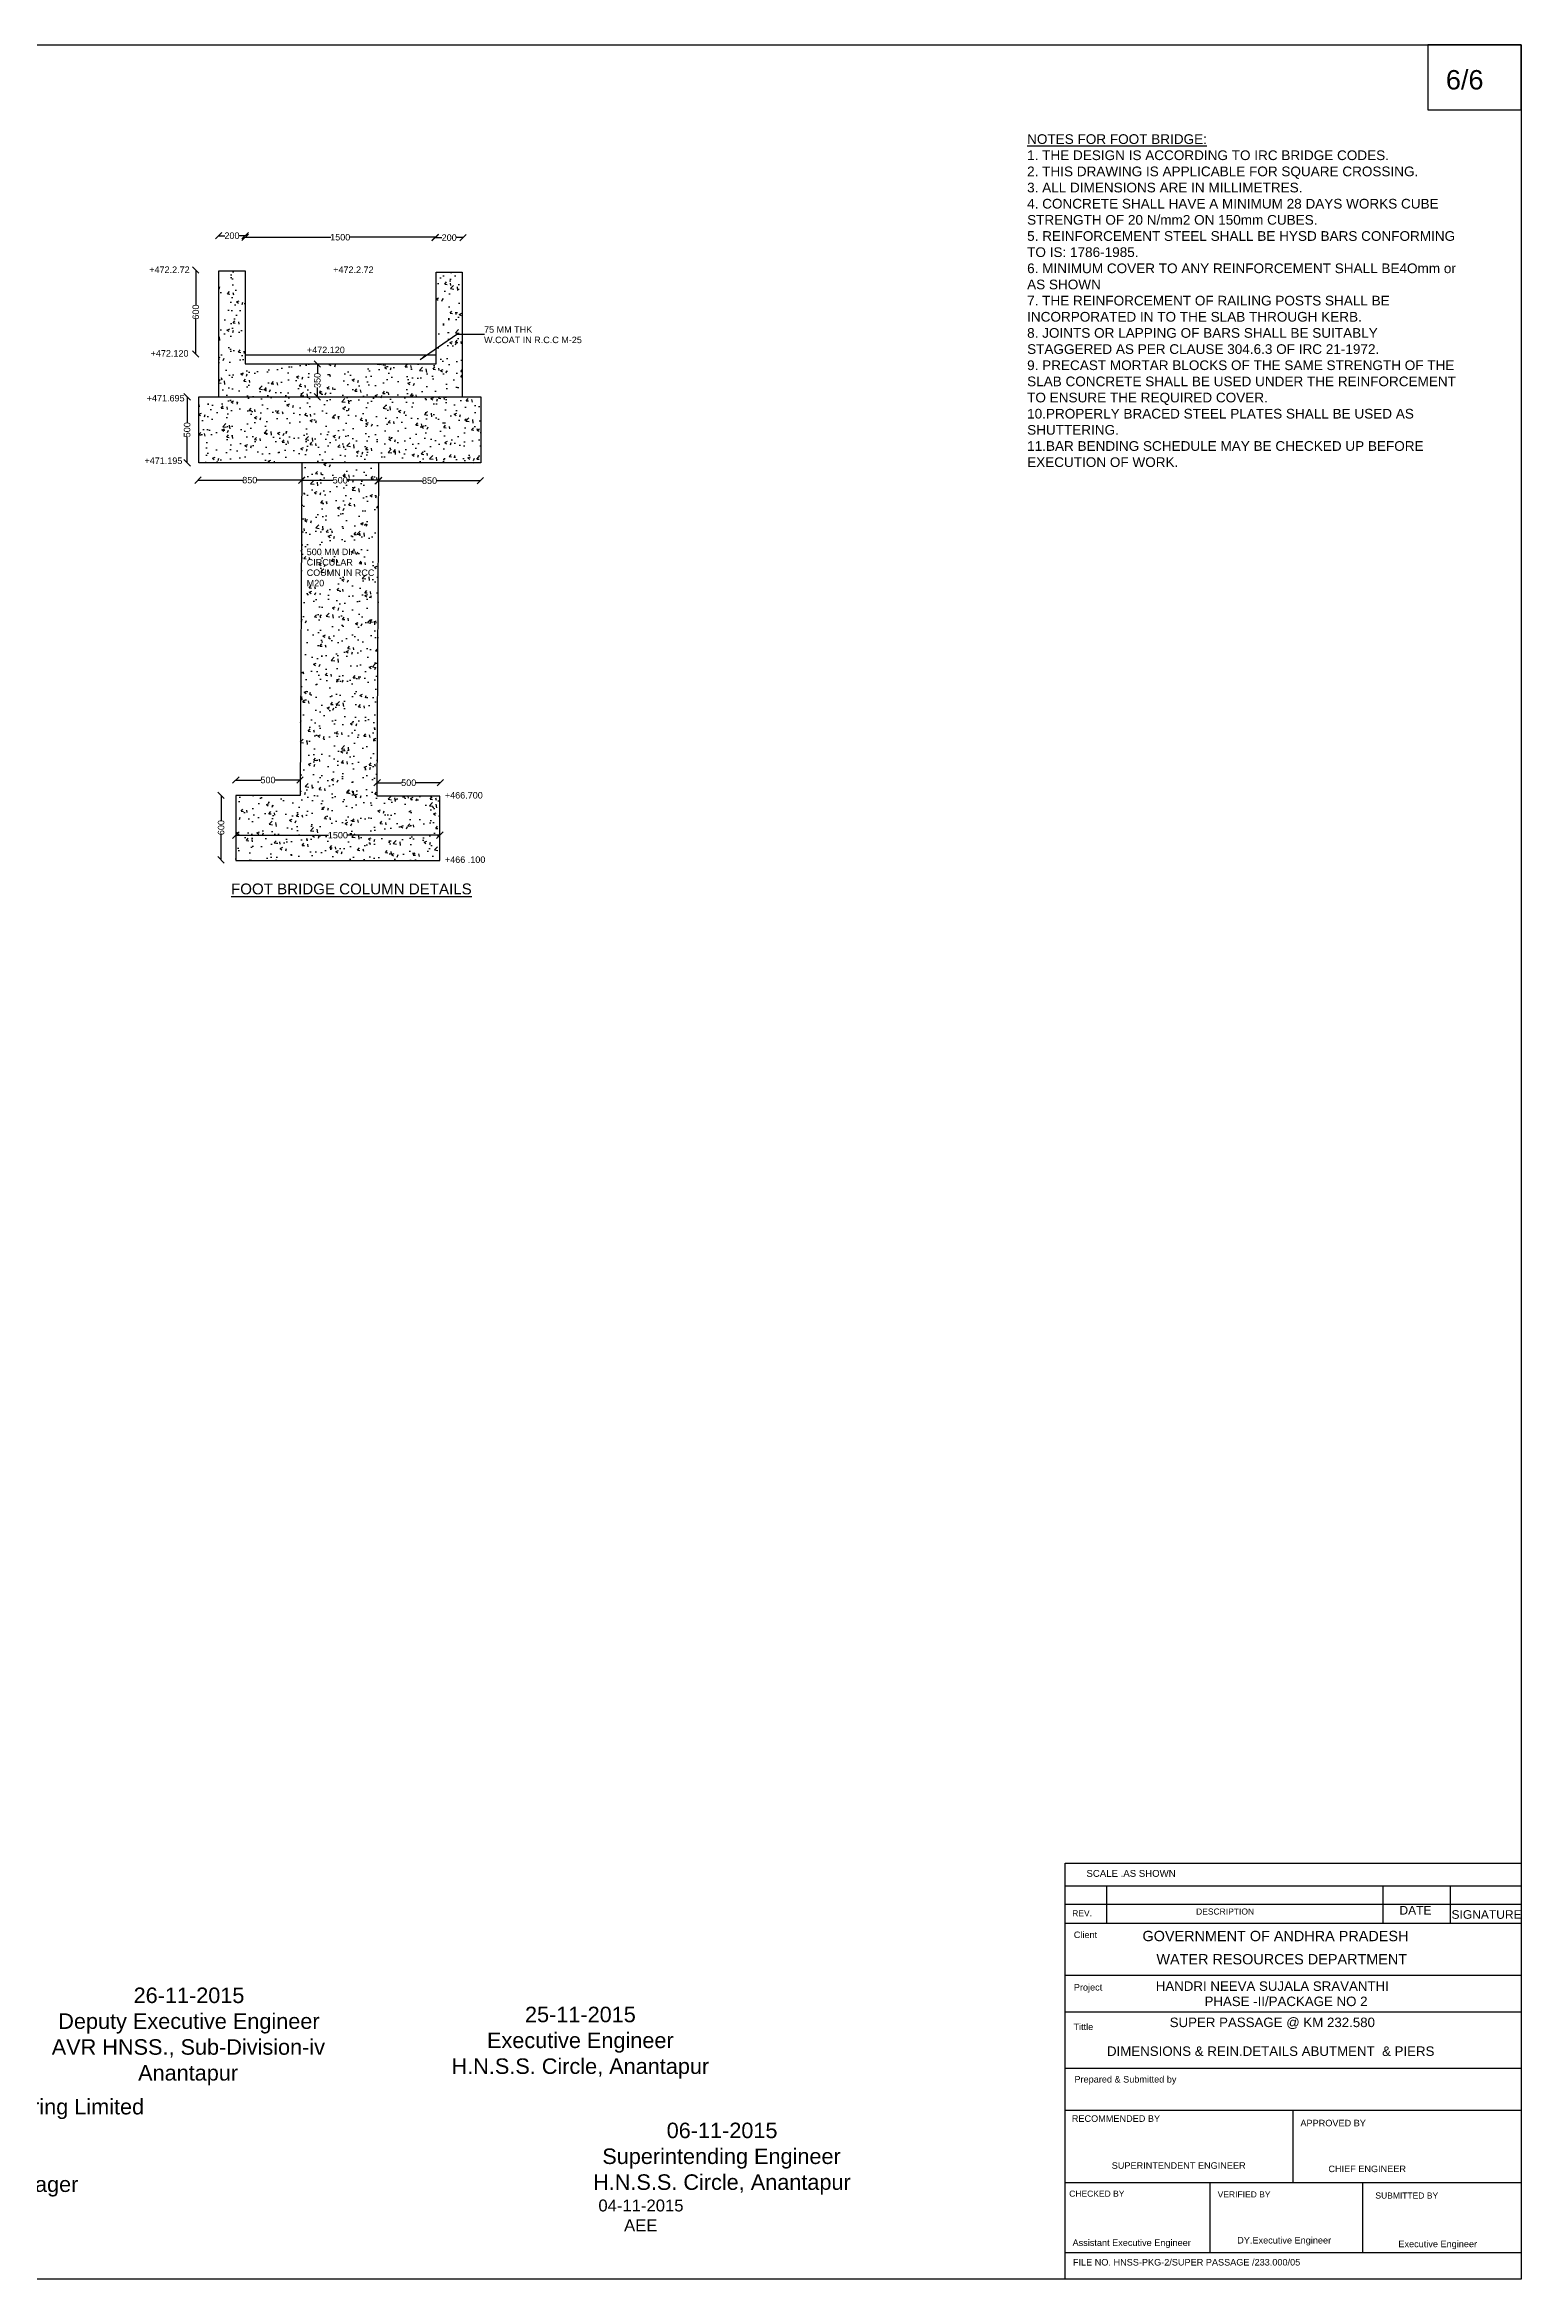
# Model space of a CAD drawing. Header units: millimetres. Extents: x 5124 to 11045378, y 2311 to 37859489.
# Drawn here: x 11033952 to 11045378, y 37842194 to 37859489 of the extents above; entities that cross this region are included whole.
import ezdxf

# ---------------------------------------------------------------- set-up
doc = ezdxf.new("R2010")
doc.units = ezdxf.units.MM
doc.header["$MEASUREMENT"] = 0
for name, color, linetype in [('DIMENSION', 7, 'Continuous'), ('DRAWING', 50, 'Continuous'), ('TEXT', 7, 'Continuous')]:
    doc.layers.add(name, color=color, linetype=linetype)
doc.styles.get("Standard").update_dxf_attribs({"font": 'arial.ttf', "height": 50})
doc.dimstyles.get("Standard").update_dxf_attribs({"dimtxt": 50, "dimasz": 50, "dimexe": 0.18, "dimexo": 0.0625, "dimgap": 0.09, "dimtad": 0, "dimdec": 0, "dimzin": 0, "dimdsep": 46, "dimtxsty": 'Standard', "dimblk": 'OBLIQUE', "dimcen": 0.09, "dimse1": 1, "dimse2": 1, "dimadec": 0, "dimazin": 0, "dimtfac": 1, "dimtdec": 0, "dimtofl": 0, "dimtmove": 0, "dimatfit": 3, "dimfxl": 0, "dimtolj": 1, "dimtzin": 0, "dimarcsym": 0})
pattern_1 = [(50, (0, 0), (215.1780548, -18.8256405), [22.5, -247.5]), (355, (0, 0), (-41.6254001, 225.6576401), [18, -198]), (100.4514, (17.93, -1.57), (173.5528145, 206.8318626), [19.122057, -210.3426336]), (46.1842, (0, 60), (320.1723146, -49.6557043), [33.75, -371.25]), (96.6356, (26.68, 55.86), (280.3988117, 292.2353613), [28.6830864, -315.5139]), (351.1842, (0, 60), (280.3985835, 292.2355803), [27, -297]), (21, (30, 45), (179.0721156, -120.7856672), [22.5, -247.5]), (326, (30, 45), (72.9945996, 217.5450135), [18, -198]), (71.4514, (44.92, 34.93), (252.0667886, 96.759149), [19.122057, -210.3426336]), (37.5, (0, 0), (3.6479566, 99.86815615), [0, -195.6, 0, -201, 0, -198.75]), (7.5, (0, 0), (78.92086123, 118.32351356), [0, -114.6, 0, -191.1, 0, -75.75]), (327.5, (-66.9, 0), (160.14673085, -6.76646152), [0, -75, 0, -234, 0, -310.5]), (317.5, (-96.9, 0), (174.9558508, 30.0314947), [0, -97.5, 0, -155.4, 0, -220.5])]

# ---------------------------------------------------------------- blocks, each defined once
blk = doc.blocks.new('_Oblique')
at = {"color": 0, "linetype": 'ByBlock', "lineweight": -2}
blk.add_line((-0.5, -0.5), (0.5, 0.5), dxfattribs=at)
blk = doc.blocks.new('*D21')
at = {"layer": 'Defpoints', "color": 0, "transparency": 16777216}
for p in [(11035431, 37853679), (11035317, 37853180), (11035431, 37853180)]:
    blk.add_point(p, dxfattribs=at)
at = {"layer": 'DIMENSION', "color": 0, "lineweight": -2, "transparency": 16777216}
for p, q in [((11035317, 37853679), (11035317, 37853485)), ((11035317, 37853180), (11035317, 37853374))]:
    blk.add_line(p, q, dxfattribs=at)
at = {"layer": 'DIMENSION', "color": 0, "lineweight": -2, "transparency": 16777216, "xscale": 50, "yscale": 50, "zscale": 50}
for p, rotation in [((11035317, 37853679), 90), ((11035317, 37853180), 270)]:
    blk.add_blockref('_Oblique', p, dxfattribs=dict(at, rotation=rotation))
at = {"layer": 'DIMENSION', "color": 0, "transparency": 16777216, "insert": (11035317, 37853430), "char_height": 50, "attachment_point": 5, "rotation": 90}
blk.add_mtext('\\A1;600', dxfattribs=at)
blk = doc.blocks.new('*D22')
at = {"layer": 'Defpoints', "color": 0, "transparency": 16777216}
for p in [(11035431, 37853345), (11037010, 37853371), (11037010, 37853318)]:
    blk.add_point(p, dxfattribs=at)
at = {"layer": 'DIMENSION', "color": 0, "lineweight": -2, "transparency": 16777216}
for p, q in [((11035431, 37853371), (11036148, 37853371)), ((11037010, 37853371), (11036293, 37853371))]:
    blk.add_line(p, q, dxfattribs=at)
at = {"layer": 'DIMENSION', "color": 0, "lineweight": -2, "transparency": 16777216, "xscale": 50, "yscale": 50, "zscale": 50, "rotation": 180}
blk.add_blockref('_Oblique', (11035431, 37853371), dxfattribs=at)
at = {"layer": 'DIMENSION', "color": 0, "lineweight": -2, "transparency": 16777216, "xscale": 50, "yscale": 50, "zscale": 50}
blk.add_blockref('_Oblique', (11037010, 37853371), dxfattribs=at)
at = {"layer": 'DIMENSION', "color": 0, "transparency": 16777216, "insert": (11036221, 37853371), "char_height": 50, "attachment_point": 5}
blk.add_mtext('\\A1;1500', dxfattribs=at)
blk = doc.blocks.new('*D23')
at = {"layer": 'Defpoints', "color": 0, "transparency": 16777216}
for p in [(11036525, 37853777), (11036525, 37853728), (11037013, 37853739)]:
    blk.add_point(p, dxfattribs=at)
at = {"layer": 'DIMENSION', "color": 0, "lineweight": -2, "transparency": 16777216}
for p, q in [((11036525, 37853777), (11036714, 37853777)), ((11037013, 37853777), (11036824, 37853777))]:
    blk.add_line(p, q, dxfattribs=at)
at = {"layer": 'DIMENSION', "color": 0, "lineweight": -2, "transparency": 16777216, "xscale": 50, "yscale": 50, "zscale": 50, "rotation": 180}
blk.add_blockref('_Oblique', (11036525, 37853777), dxfattribs=at)
at = {"layer": 'DIMENSION', "color": 0, "lineweight": -2, "transparency": 16777216, "xscale": 50, "yscale": 50, "zscale": 50}
blk.add_blockref('_Oblique', (11037013, 37853777), dxfattribs=at)
at = {"layer": 'DIMENSION', "color": 0, "transparency": 16777216, "insert": (11036769, 37853777), "char_height": 50, "attachment_point": 5}
blk.add_mtext('\\A1;500', dxfattribs=at)
blk = doc.blocks.new('*D24')
at = {"layer": 'Defpoints', "color": 0, "transparency": 16777216}
for p in [(11035431, 37853798), (11035431, 37853748), (11035928, 37853748)]:
    blk.add_point(p, dxfattribs=at)
at = {"layer": 'DIMENSION', "color": 0, "lineweight": -2, "transparency": 16777216}
for p, q in [((11035431, 37853798), (11035624, 37853798)), ((11035928, 37853798), (11035735, 37853798))]:
    blk.add_line(p, q, dxfattribs=at)
at = {"layer": 'DIMENSION', "color": 0, "lineweight": -2, "transparency": 16777216, "xscale": 50, "yscale": 50, "zscale": 50, "rotation": 180}
blk.add_blockref('_Oblique', (11035431, 37853798), dxfattribs=at)
at = {"layer": 'DIMENSION', "color": 0, "lineweight": -2, "transparency": 16777216, "xscale": 50, "yscale": 50, "zscale": 50}
blk.add_blockref('_Oblique', (11035928, 37853798), dxfattribs=at)
at = {"layer": 'DIMENSION', "color": 0, "transparency": 16777216, "insert": (11035680, 37853798), "char_height": 50, "attachment_point": 5}
blk.add_mtext('\\A1;500', dxfattribs=at)
blk = doc.blocks.new('*D25')
at = {"layer": 'Defpoints', "color": 0, "transparency": 16777216}
for p in [(11035138, 37856119), (11035138, 37856119), (11035940, 37856119)]:
    blk.add_point(p, dxfattribs=at)
at = {"layer": 'DIMENSION', "color": 0, "lineweight": -2, "transparency": 16777216}
for p, q in [((11035138, 37856119), (11035484, 37856119)), ((11035940, 37856119), (11035594, 37856119))]:
    blk.add_line(p, q, dxfattribs=at)
at = {"layer": 'DIMENSION', "color": 0, "lineweight": -2, "transparency": 16777216, "xscale": 50, "yscale": 50, "zscale": 50, "rotation": 180}
blk.add_blockref('_Oblique', (11035138, 37856119), dxfattribs=at)
at = {"layer": 'DIMENSION', "color": 0, "lineweight": -2, "transparency": 16777216, "xscale": 50, "yscale": 50, "zscale": 50}
blk.add_blockref('_Oblique', (11035940, 37856119), dxfattribs=at)
at = {"layer": 'DIMENSION', "color": 0, "transparency": 16777216, "insert": (11035539, 37856119), "char_height": 50, "attachment_point": 5}
blk.add_mtext('\\A1;850', dxfattribs=at)
blk = doc.blocks.new('*D26')
at = {"layer": 'Defpoints', "color": 0, "transparency": 16777216}
for p in [(11035940, 37856119), (11036537, 37856118), (11036537, 37856112)]:
    blk.add_point(p, dxfattribs=at)
at = {"layer": 'DIMENSION', "color": 0, "lineweight": -2, "transparency": 16777216}
for p, q in [((11035940, 37856118), (11036183, 37856118)), ((11036537, 37856118), (11036294, 37856118))]:
    blk.add_line(p, q, dxfattribs=at)
at = {"layer": 'DIMENSION', "color": 0, "lineweight": -2, "transparency": 16777216, "xscale": 50, "yscale": 50, "zscale": 50, "rotation": 180}
blk.add_blockref('_Oblique', (11035940, 37856118), dxfattribs=at)
at = {"layer": 'DIMENSION', "color": 0, "lineweight": -2, "transparency": 16777216, "xscale": 50, "yscale": 50, "zscale": 50}
blk.add_blockref('_Oblique', (11036537, 37856118), dxfattribs=at)
at = {"layer": 'DIMENSION', "color": 0, "transparency": 16777216, "insert": (11036239, 37856118), "char_height": 50, "attachment_point": 5}
blk.add_mtext('\\A1;500', dxfattribs=at)
blk = doc.blocks.new('*D27')
at = {"layer": 'Defpoints', "color": 0, "transparency": 16777216}
for p in [(11036537, 37856118), (11037323, 37856118), (11037323, 37856115)]:
    blk.add_point(p, dxfattribs=at)
at = {"layer": 'DIMENSION', "color": 0, "lineweight": -2, "transparency": 16777216}
for p, q in [((11036537, 37856115), (11036875, 37856115)), ((11037323, 37856115), (11036985, 37856115))]:
    blk.add_line(p, q, dxfattribs=at)
at = {"layer": 'DIMENSION', "color": 0, "lineweight": -2, "transparency": 16777216, "xscale": 50, "yscale": 50, "zscale": 50, "rotation": 180}
blk.add_blockref('_Oblique', (11036537, 37856115), dxfattribs=at)
at = {"layer": 'DIMENSION', "color": 0, "lineweight": -2, "transparency": 16777216, "xscale": 50, "yscale": 50, "zscale": 50}
blk.add_blockref('_Oblique', (11037323, 37856115), dxfattribs=at)
at = {"layer": 'DIMENSION', "color": 0, "transparency": 16777216, "insert": (11036930, 37856115), "char_height": 50, "attachment_point": 5}
blk.add_mtext('\\A1;850', dxfattribs=at)
blk = doc.blocks.new('*D28')
at = {"layer": 'Defpoints', "color": 0, "transparency": 16777216}
for p in [(11035146, 37856764), (11035054, 37856253), (11035146, 37856253)]:
    blk.add_point(p, dxfattribs=at)
at = {"layer": 'DIMENSION', "color": 0, "lineweight": -2, "transparency": 16777216}
for p, q in [((11035054, 37856764), (11035054, 37856564)), ((11035054, 37856253), (11035054, 37856454))]:
    blk.add_line(p, q, dxfattribs=at)
at = {"layer": 'DIMENSION', "color": 0, "lineweight": -2, "transparency": 16777216, "xscale": 50, "yscale": 50, "zscale": 50}
for p, rotation in [((11035054, 37856764), 90), ((11035054, 37856253), 270)]:
    blk.add_blockref('_Oblique', p, dxfattribs=dict(at, rotation=rotation))
at = {"layer": 'DIMENSION', "color": 0, "transparency": 16777216, "insert": (11035054, 37856509), "char_height": 50, "attachment_point": 5, "rotation": 90}
blk.add_mtext('\\A1;500', dxfattribs=at)
blk = doc.blocks.new('*D29')
at = {"layer": 'Defpoints', "color": 0, "transparency": 16777216}
for p in [(11036062, 37857018), (11036062, 37857018), (11036062, 37856764)]:
    blk.add_point(p, dxfattribs=at)
at = {"layer": 'DIMENSION', "color": 0, "lineweight": -2, "transparency": 16777216}
for p, q in [((11036062, 37857018), (11036062, 37856946)), ((11036062, 37856764), (11036062, 37856836))]:
    blk.add_line(p, q, dxfattribs=at)
at = {"layer": 'DIMENSION', "color": 0, "lineweight": -2, "transparency": 16777216, "xscale": 50, "yscale": 50, "zscale": 50}
for p, rotation in [((11036062, 37857018), 90), ((11036062, 37856764), 270)]:
    blk.add_blockref('_Oblique', p, dxfattribs=dict(at, rotation=rotation))
at = {"layer": 'DIMENSION', "color": 0, "transparency": 16777216, "insert": (11036062, 37856891), "char_height": 50, "attachment_point": 5, "rotation": 90}
blk.add_mtext('\\A1;350', dxfattribs=at)
blk = doc.blocks.new('*D30')
at = {"layer": 'Defpoints', "color": 0, "transparency": 16777216}
for p in [(11035117, 37857745), (11035117, 37857096), (11035121, 37857096)]:
    blk.add_point(p, dxfattribs=at)
at = {"layer": 'DIMENSION', "color": 0, "lineweight": -2, "transparency": 16777216}
for p, q in [((11035121, 37857745), (11035121, 37857476)), ((11035121, 37857096), (11035121, 37857365))]:
    blk.add_line(p, q, dxfattribs=at)
at = {"layer": 'DIMENSION', "color": 0, "lineweight": -2, "transparency": 16777216, "xscale": 50, "yscale": 50, "zscale": 50}
for p, rotation in [((11035121, 37857745), 90), ((11035121, 37857096), 270)]:
    blk.add_blockref('_Oblique', p, dxfattribs=dict(at, rotation=rotation))
at = {"layer": 'DIMENSION', "color": 0, "transparency": 16777216, "insert": (11035121, 37857420), "char_height": 50, "attachment_point": 5, "rotation": 90}
blk.add_mtext('\\A1;600', dxfattribs=at)
blk = doc.blocks.new('*D31')
at = {"layer": 'Defpoints', "color": 0, "transparency": 16777216}
for p in [(11035299, 37858011), (11035299, 37857960), (11035503, 37857960)]:
    blk.add_point(p, dxfattribs=at)
at = {"layer": 'DIMENSION', "color": 0, "lineweight": -2, "transparency": 16777216}
for p, q in [((11035299, 37858011), (11035345, 37858011)), ((11035503, 37858011), (11035456, 37858011))]:
    blk.add_line(p, q, dxfattribs=at)
at = {"layer": 'DIMENSION', "color": 0, "lineweight": -2, "transparency": 16777216, "xscale": 50, "yscale": 50, "zscale": 50, "rotation": 180}
blk.add_blockref('_Oblique', (11035299, 37858011), dxfattribs=at)
at = {"layer": 'DIMENSION', "color": 0, "lineweight": -2, "transparency": 16777216, "xscale": 50, "yscale": 50, "zscale": 50}
blk.add_blockref('_Oblique', (11035503, 37858011), dxfattribs=at)
at = {"layer": 'DIMENSION', "color": 0, "transparency": 16777216, "insert": (11035401, 37858011), "char_height": 50, "attachment_point": 5}
blk.add_mtext('\\A1;200', dxfattribs=at)
blk = doc.blocks.new('*D32')
at = {"layer": 'Defpoints', "color": 0, "transparency": 16777216}
for p in [(11035503, 37857960), (11036974, 37857999), (11036974, 37857960)]:
    blk.add_point(p, dxfattribs=at)
at = {"layer": 'DIMENSION', "color": 0, "lineweight": -2, "transparency": 16777216}
for p, q in [((11035503, 37857999), (11036166, 37857999)), ((11036974, 37857999), (11036311, 37857999))]:
    blk.add_line(p, q, dxfattribs=at)
at = {"layer": 'DIMENSION', "color": 0, "lineweight": -2, "transparency": 16777216, "xscale": 50, "yscale": 50, "zscale": 50, "rotation": 180}
blk.add_blockref('_Oblique', (11035503, 37857999), dxfattribs=at)
at = {"layer": 'DIMENSION', "color": 0, "lineweight": -2, "transparency": 16777216, "xscale": 50, "yscale": 50, "zscale": 50}
blk.add_blockref('_Oblique', (11036974, 37857999), dxfattribs=at)
at = {"layer": 'DIMENSION', "color": 0, "transparency": 16777216, "insert": (11036239, 37857999), "char_height": 50, "attachment_point": 5}
blk.add_mtext('\\A1;1500', dxfattribs=at)
blk = doc.blocks.new('*D33')
at = {"layer": 'Defpoints', "color": 0, "transparency": 16777216}
for p in [(11036974, 37857999), (11037189, 37857999), (11037189, 37857996)]:
    blk.add_point(p, dxfattribs=at)
at = {"layer": 'DIMENSION', "color": 0, "lineweight": -2, "transparency": 16777216}
for p, q in [((11036974, 37857996), (11037026, 37857996)), ((11037189, 37857996), (11037137, 37857996))]:
    blk.add_line(p, q, dxfattribs=at)
at = {"layer": 'DIMENSION', "color": 0, "lineweight": -2, "transparency": 16777216, "xscale": 50, "yscale": 50, "zscale": 50, "rotation": 180}
blk.add_blockref('_Oblique', (11036974, 37857996), dxfattribs=at)
at = {"layer": 'DIMENSION', "color": 0, "lineweight": -2, "transparency": 16777216, "xscale": 50, "yscale": 50, "zscale": 50}
blk.add_blockref('_Oblique', (11037189, 37857996), dxfattribs=at)
at = {"layer": 'DIMENSION', "color": 0, "transparency": 16777216, "insert": (11037082, 37857996), "char_height": 50, "attachment_point": 5}
blk.add_mtext('\\A1;200', dxfattribs=at)

msp = doc.modelspace()

# ---------------------------------------------------------------- hatches: boundary and pattern name
at = {"layer": 'DRAWING'}
h = msp.add_hatch(dxfattribs=at)
h.set_pattern_fill('AR-CONC', color=0, scale=30, style=0)
h.set_pattern_definition(pattern_1)
h.paths.add_polyline_path([(11037326.9, 37856764.3), (11035145.9, 37856764.3), (11035145.9, 37856253.3), (11037326.9, 37856253.3)])
h.paths.add_polyline_path([(11037182.8, 37857729.4), (11036980.3, 37857729.4), (11036980.3, 37857018.3), (11035503.2, 37857018.3), (11035503.2, 37857738.7), (11035298.5, 37857738.7), (11035298.5, 37856764.3), (11037182.8, 37856764.3)])
h.paths.add_polyline_path([(11036024.4, 37856823.6), (11036024.4, 37856958.9), (11036100.5, 37856958.9), (11036100.5, 37856823.6)], flags=24)
h = msp.add_hatch(dxfattribs=at)
h.set_pattern_fill('AR-CONC', color=0, scale=30, style=0)
h.set_pattern_definition(pattern_1)
h.paths.add_polyline_path([(11036537.9, 37856253.3), (11035940.9, 37856253.3), (11035928, 37853679), (11035430.8, 37853679), (11035430.8, 37853175.5), (11037010.2, 37853175.5), (11037010.2, 37853673.6), (11036524.6, 37853673.6)])
h.paths.add_polyline_path([(11036171.1, 37856156), (11036306.4, 37856156), (11036306.4, 37856080), (11036171.1, 37856080)], flags=24)
h.paths.add_polyline_path([(11035966.6, 37855283.9), (11036128, 37855283.9), (11036128, 37855360.5), (11035966.6, 37855360.5)], flags=24)
h.paths.add_polyline_path([(11035966.4, 37855364), (11036535.5, 37855364), (11036535.5, 37855441.6), (11035966.4, 37855441.6)], flags=24)
h.paths.add_polyline_path([(11035966.4, 37855444.4), (11036349.3, 37855444.4), (11036349.3, 37855521.9), (11035966.4, 37855521.9)], flags=24)
h.paths.add_polyline_path([(11035966.6, 37855524.9), (11036399.7, 37855524.9), (11036399.7, 37855601.4), (11035966.6, 37855601.4)], flags=24)

# ---------------------------------------------------------------- linework, layer by layer
at = {"layer": 'DIMENSION', "color": 0}
msp.add_lwpolyline([(11045378.4, 37842193.8), (11041849.1, 37842193.8), (11041849.1, 37845415.1), (11045378.4, 37845415.1)], close=True, dxfattribs=at)
for points in [[(11045378.4, 37845236.6), (11041849.1, 37845236.6)], [(11042168, 37845236.6), (11042168, 37844947.2)], [(11044306.6, 37845236.6), (11044306.6, 37844947.2)], [(11044828, 37845236.6), (11044828, 37844947.2)], [(11045378.4, 37845095.7), (11041849.1, 37845095.7)], [(11045378.4, 37844947.2), (11041849.1, 37844947.2)], [(11045378.4, 37844545.6), (11041849.1, 37844545.6)], [(11045378.4, 37844261.1), (11041849.1, 37844261.1)], [(11045378.4, 37843825.7), (11041849.1, 37843825.7)], [(11045378.4, 37843499.3), (11041849.1, 37843499.3)], [(11043613.8, 37842940.5), (11043613.8, 37843499.3)], [(11045378.4, 37842940.5), (11041849.1, 37842940.5)], [(11042970.7, 37842397.6), (11042970.7, 37842940.5)], [(11044150.9, 37842397.6), (11044150.9, 37842940.5)], [(11045378.4, 37842397.6), (11041849.1, 37842397.6)]]:
    msp.add_lwpolyline(points, dxfattribs=at)
at = {"layer": 'DRAWING', "color": 0}
for points in [[(11045378.4, 37842193.8), (11019895.3, 37842193.8), (11019895.3, 37859489.4), (11045378.4, 37859489.4)], [(11045378.4, 37859489.4), (11044654.4, 37859489.4), (11044654.4, 37858985.2), (11045378.4, 37858985.2)], [(11035145.9, 37856764.3), (11037326.9, 37856764.3), (11037326.9, 37856253.3), (11035145.9, 37856253.3)]]:
    msp.add_lwpolyline(points, close=True, dxfattribs=at)
for points in [[(11035298.5, 37856764.3), (11035298.5, 37857738.7), (11035503.2, 37857738.7), (11035503.2, 37857018.3), (11036980.3, 37857018.3), (11036980.3, 37857729.4), (11037182.8, 37857729.4), (11037182.8, 37856764.3)], [(11036980.3, 37857087.3), (11035503.2, 37857087.3)], [(11035940.9, 37856253.3), (11035928, 37853679), (11035430.8, 37853679), (11035430.8, 37853175.5), (11037010.2, 37853175.5), (11037010.2, 37853673.6), (11036524.6, 37853673.6), (11036537.9, 37856253.3)]]:
    msp.add_lwpolyline(points, dxfattribs=at)

# ---------------------------------------------------------------- texts
msp.add_text('6/6', height=150, dxfattribs=at).set_placement((11044794.7, 37859143))
at = {"layer": 'DRAWING', "color": 0, "insert": (11041554.4, 37858796.3), "char_height": 75, "width": 3352.487, "attachment_point": 1}
msp.add_mtext('{\\LNOTES FOR FOOT BRIDGE: \\P}1. THE DESIGN IS ACCORDING TO IRC BRIDGE CODES. \\P2. THIS DRAWING IS APPLICABLE FOR SQUARE CROSSING. \\P3. ALL DIMENSIONS ARE IN MILLIMETRES. \\P4. CONCRETE SHALL HAVE A MINIMUM 28 DAYS WORKS CUBE STRENGTH OF 20 N/mm2 ON 150mm CUBES. \\P5. REINFORCEMENT STEEL SHALL BE HYSD BARS CONFORMING TO IS: 1786-1985. \\P6. MINIMUM COVER TO ANY REINFORCEMENT SHALL BE4Omm or AS SHOWN \\P7. THE REINFORCEMENT OF RAILING POSTS SHALL BE INCORPORATED IN TO THE SLAB THROUGH KERB. \\P8. JOINTS OR LAPPING OF BARS SHALL BE SUITABLY STAGGERED AS PER CLAUSE 304.6.3 OF IRC 21-1972. \\P9. PRECAST MORTAR BLOCKS OF THE SAME STRENGTH OF THE SLAB CONCRETE SHALL BE USED UNDER THE REINFORCEMENT TO ENSURE THE REQUIRED COVER. \\P10.PROPERLY BRACED STEEL PLATES SHALL BE USED AS SHUTTERING. \\P11.BAR BENDING SCHEDULE MAY BE CHECKED UP BEFORE EXECUTION OF WORK. ', dxfattribs=at)
at = {"layer": 'TEXT', "color": 0}
for s, height, p in [('+472.2.72', 50, (11034761.3, 37857722.8)), ('+472.2.72', 50, (11036184.5, 37857722.8)), ('75 MM THK ', 50, (11037352, 37857259.8)), ('+472.120', 50, (11034771.6, 37857075.2)), ('+472.120', 50, (11035981.2, 37857101.9)), ('W.COAT IN R.C.C M-25', 50, (11037352, 37857179.5)), ('+471.695', 50, (11034741.3, 37856728.3)), ('+471.195', 50, (11034723.9, 37856244.5)), ('500 MM DIA ', 50, (11035979.4, 37855538.5)), ('CIRCULAR', 50, (11035979.4, 37855458.1)), ('COUMN IN RCC ', 50, (11035979.4, 37855377.8)), ('M20', 50, (11035979.4, 37855297.5)), ('+466.700', 50, (11037048.6, 37853654.9)), ('+466 .100', 50, (11037049.3, 37853156.5)), ('%%UFOOT BRIDGE COLUMN DETAILS', 83.631, (11035393.7, 37852913.4)), ('SCALE .AS SHOWN ', 53.242, (11042013.5, 37845308.8)), ('REV.', 47.06, (11041903, 37845003.7)), ('DESCRIPTION ', 47.057, (11042861.7, 37845016.7)), ('DATE ', 66.55, (11044435.5, 37845016.6)), ('SIGNATURE ', 66.55, (11044838.4, 37844984.2)), ('Client ', 50.58, (11041915.5, 37844834.8)), ('GOVERNMENT OF ANDHRA PRADESH ', 79.863, (11042447.1, 37844810.9)), ('WATER RESOURCES DEPARTMENT ', 79.863, (11042554.9, 37844631.4)), ('Project ', 50.58, (11041915.7, 37844428.8)), ('HANDRI NEEVA SUJALA SRAVANTHI', 73.526, (11042549.8, 37844426.2)), ('PHASE -II/PACKAGE NO 2', 73.526, (11042927.2, 37844308.3)), ('Tittle ', 50.58, (11041913.1, 37844122.8)), ('SUPER PASSAGE @ KM 232.580', 73.526, (11042657.6, 37844145.8)), ('DIMENSIONS & REIN.DETAILS ABUTMENT  & PIERS', 73.526, (11042172.4, 37843922.7)), ('Prepared & Submitted by ', 50.58, (11041920.4, 37843716.6)), ('RECOMMENDED BY ', 50.58, (11041900.2, 37843412.5)), ('APPROVED BY ', 50.58, (11043669.2, 37843377.9)), ('SUPERINTENDENT ENGINEER ', 50.58, (11042209, 37843049.2)), ('CHIEF ENGINEER ', 50.58, (11043885.6, 37843023.3)), ('CHECKED BY ', 47.057, (11041880, 37842833.1)), ('VERIFIED BY ', 47.057, (11043028.6, 37842827.3)), ('SUBMITTED BY ', 47.057, (11044249.3, 37842818.6)), ('Assistant Executive Engineer  ', 50.58, (11041905.8, 37842451.8)), ('DY.Executive Engineer', 50.58, (11043180.1, 37842470.7)), ('Executive Engineer', 50.58, (11044427.4, 37842442.1)), ('FILE NO. HNSS-PKG-2/SUPER PASSAGE /233.000/05', 50.58, (11041908.7, 37842300.5))]:
    msp.add_text(s, height=height, dxfattribs=at).set_placement(p)
at = {"layer": 'TEXT', "color": 0, "attachment_point": 1}
for s, insert, char_height, width in [('\\pi918.37;26-11-2015\\P\\pi335.56;Deputy Executive Engineer\\P\\pi284.97;AVR HNSS., Sub-Division-iv \\P\\pi953.36;Anantapur ', (11033721.6, 37844452), 120, 2682.628), ('\\pi596.44;25-11-2015\\P\\pi302.66;Executive Engineer\\P\\pi28.037;H.N.S.S. Circle, Anantapur ', (11037072.3, 37844303.6), 120, 2038.776), ('\\pi191.42;For Sadbhav Engineering Limited\\P\\pi1422.6;\\P\\pi1094.9;T.S Main\\P\\pi679.81;Sr. Project Manager', (11032042.1, 37843590), 120, 2845.141), ('\\pi597.46;06-11-2015\\P\\pi99.293;Superintending Engineer\\P\\pi28.037;H.N.S.S. Circle, Anantapur ', (11038167.7, 37843406.2), 120, 2038.776), ('\\pi695.32;04-11-2015\\P\\pi894.02;AEE', (11037541.4, 37842811.1), 92.169, 2038.776)]:
    msp.add_mtext(s, dxfattribs=dict(at, insert=insert, char_height=char_height, width=width))

# ---------------------------------------------------------------- dimensions: what is measured, and where the dimension line sits
at = {"layer": 'DIMENSION', "color": 0}
for base, p1, p2, text, picture, middle in [((11035298.5, 37858011.3), (11035503, 37857959.9), (11035298.5, 37857959.9), '200', '*D31', (11035400.8, 37858011.3)), ((11036974.4, 37857998.9), (11035503, 37857959.9), (11036974.4, 37857959.9), '1500', '*D32', (11036238.7, 37857998.9)), ((11037188.8, 37857996.3), (11036974.4, 37857998.9), (11037188.8, 37857998.9), '200', '*D33', (11037081.6, 37857996.3)), ((11035137.9, 37856119.4), (11035940.2, 37856119.4), (11035137.9, 37856119.4), '850', '*D25', (11035539.1, 37856119.4)), ((11036537.2, 37856118), (11035940.2, 37856119.4), (11036537.2, 37856112.4), '500', '*D26', (11036238.7, 37856118)), ((11037323.2, 37856115.3), (11036537.2, 37856118), (11037323.2, 37856118), '850', '*D27', (11036930.2, 37856115.3)), ((11035431, 37853798.1), (11035928.4, 37853748), (11035431, 37853748), '500', '*D24', (11035679.7, 37853798.1)), ((11036524.9, 37853776.8), (11037012.7, 37853739), (11036524.9, 37853727.6), '500', '*D23', (11036768.8, 37853776.8)), ((11037010.2, 37853371), (11035430.8, 37853344.8), (11037010.2, 37853317.5), '1500', '*D22', (11036220.5, 37853371))]:
    dim = msp.add_linear_dim(base=base, p1=p1, p2=p2, text=text, dimstyle='Standard', dxfattribs=at)
    dim.commit()
    dim.dimension.update_dxf_attribs({"geometry": picture, "text_midpoint": middle})
for base, p1, p2, text, picture, middle in [((11035121.3, 37857095.5), (11035117.5, 37857745.4), (11035117.5, 37857095.5), '600', '*D30', (11035121.3, 37857420.5)), ((11036062.5, 37857018.3), (11036062.5, 37856764.3), (11036062.5, 37857018.3), '350', '*D29', (11036062.5, 37856891.3)), ((11035053.7, 37856253.3), (11035145.9, 37856764.3), (11035145.9, 37856253.3), '500', '*D28', (11035053.7, 37856508.8)), ((11035317.2, 37853180.2), (11035430.8, 37853679), (11035430.8, 37853180.2), '600', '*D21', (11035317.2, 37853429.6))]:
    dim = msp.add_linear_dim(base=base, p1=p1, p2=p2, angle=90, text=text, dimstyle='Standard', dxfattribs=at)
    dim.commit()
    dim.dimension.update_dxf_attribs({"geometry": picture, "text_midpoint": middle})

# ---------------------------------------------------------------- leaders
at = {"layer": 'DRAWING', "color": 0}
msp.add_leader([(11036857.1, 37857053.7), (11037142.1, 37857248.2), (11037356.1, 37857248.2)], dimstyle='Standard', override={"dimgap": 0.09, "dimtad": 0}, dxfattribs=at)

doc.saveas('drawing.dxf')
